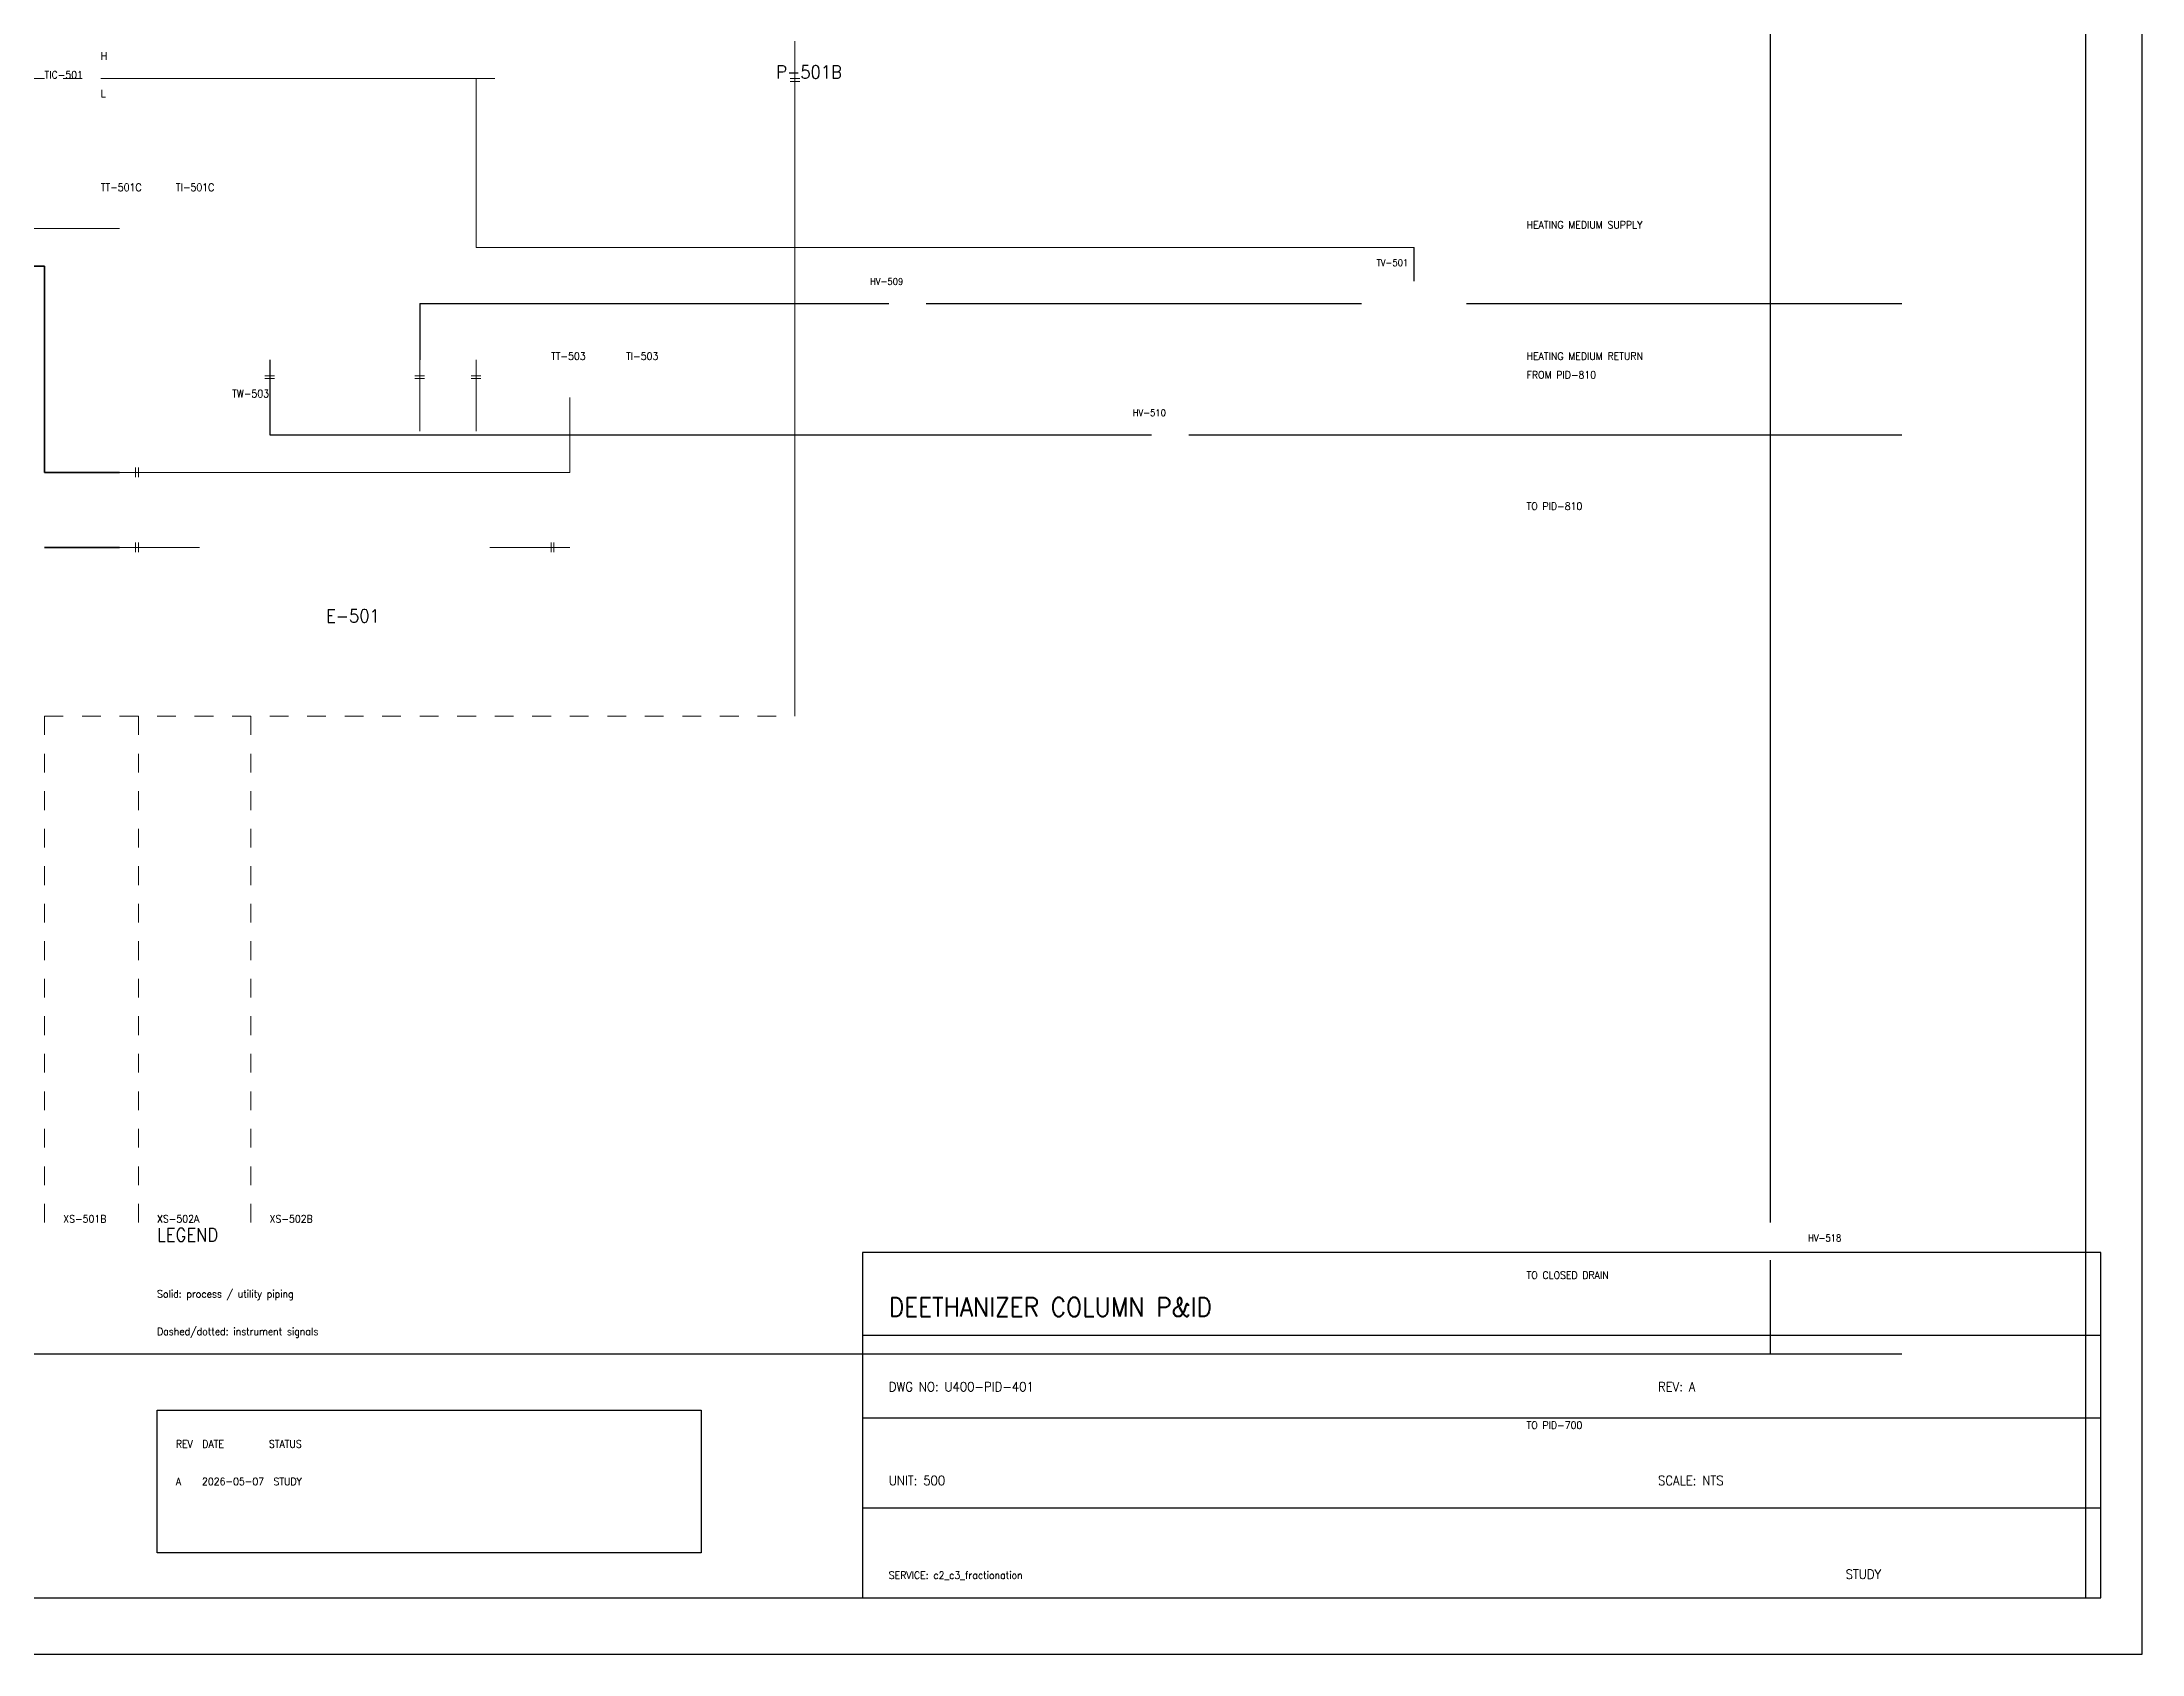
# Model space of a CAD drawing. Header units: metres. Extents: x 10 to 1179, y 10 to 831.
# Drawn here: x 619 to 1179, y 10 to 440 of the extents above; entities that cross this region are included whole.
import ezdxf

# ---------------------------------------------------------------- set-up
doc = ezdxf.new("R2010")
doc.units = ezdxf.units.M
for name, color, linetype in [('BORDER', 7, 'CONTINUOUS'), ('DRAIN', 8, 'CONTINUOUS'), ('IMPULSE_LINE', 8, 'CONTINUOUS'), ('INSTRUMENT', 7, 'CONTINUOUS'), ('NOZZLES', 7, 'CONTINUOUS'), ('PROCESS', 7, 'CONTINUOUS'), ('SIGNAL_ELECTRIC', 8, 'CONTINUOUS'), ('SIGNAL_PNEUMATIC', 8, 'CONTINUOUS'), ('TABLE', 8, 'CONTINUOUS'), ('TEXT', 7, 'CONTINUOUS'), ('UTILITY', 8, 'CONTINUOUS')]:
    doc.layers.add(name, color=color, linetype=linetype)
doc.styles.get("Standard").update_dxf_attribs({"font": 'STANDARD'})

msp = doc.modelspace()

# ---------------------------------------------------------------- linework, layer by layer
at = {"layer": 'BORDER'}
for p, q in [((838, 95), (1168, 95)), ((838, 73), (1168, 73)), ((838, 49), (1168, 49))]:
    msp.add_line(p, q, dxfattribs=at)
for points in [[(10, 10), (1179, 10), (1179, 831), (10, 831), (10, 10)], [(25, 25), (1164, 25), (1164, 816), (25, 816), (25, 25)], [(838, 25), (1168, 25), (1168, 117), (838, 117), (838, 25)]]:
    msp.add_lwpolyline(points, dxfattribs=at)
at = {"layer": 'DRAIN', "lineweight": 25}
for points in [[(1080, 125), (1080, 560)], [(1080, 90), (1080, 115)], [(530, 90), (720, 90)], [(720, 90), (1115, 90)], [(1080, 90), (1115, 90)]]:
    msp.add_lwpolyline(points, dxfattribs=at)
at = {"layer": 'IMPULSE_LINE', "lineweight": 18}
for p, q in [((585, 390), (640, 390)), ((640, 390), (640, 390)), ((760, 325), (760, 345)), ((640, 325), (655, 325)), ((655, 325), (760, 325))]:
    msp.add_line(p, q, dxfattribs=at)
at = {"layer": 'INSTRUMENT'}
msp.add_line((985, 376), (985, 385), dxfattribs=at)
at = {"layer": 'NOZZLES', "lineweight": 13}
for p, q in [((820, 439.5), (820, 425)), ((818.7, 430), (821.3, 430)), ((818.7, 429.25), (821.3, 429.25)), ((680, 336), (680, 355)), ((720, 336), (720, 355)), ((735, 336), (735, 355)), ((681.3, 350.75), (678.7, 350.75)), ((681.3, 350), (678.7, 350)), ((721.3, 350.75), (718.7, 350.75)), ((721.3, 350), (718.7, 350)), ((736.3, 350.75), (733.7, 350.75)), ((736.3, 350), (733.7, 350)), ((661.3, 325), (640, 325)), ((644.25, 326.3), (644.25, 323.7)), ((645, 326.3), (645, 323.7)), ((661.3, 305), (640, 305)), ((644.25, 306.3), (644.25, 303.7)), ((645, 306.3), (645, 303.7)), ((738.7, 305), (760, 305)), ((755, 303.7), (755, 306.3)), ((755.75, 303.7), (755.75, 306.3))]:
    msp.add_line(p, q, dxfattribs=at)
at = {"layer": 'PROCESS', "lineweight": 35}
for points in [[(600, 380), (620, 380)], [(620, 325), (620, 380)], [(640, 325), (620, 325)], [(620, 305), (640, 305)]]:
    msp.add_lwpolyline(points, dxfattribs=at)
at = {"layer": 'SIGNAL_ELECTRIC', "lineweight": 18}
for p, q in [((820, 440), (820, 435)), ((820, 435), (820, 430)), ((615, 430), (620, 430)), ((625, 430), (630, 430)), ((635, 430), (640, 430)), ((645, 430), (650, 430)), ((655, 430), (660, 430)), ((665, 430), (670, 430)), ((675, 430), (680, 430)), ((685, 430), (690, 430)), ((695, 430), (700, 430)), ((705, 430), (710, 430)), ((715, 430), (720, 430)), ((725, 430), (730, 430)), ((735, 430), (740, 430)), ((820, 430), (820, 425)), ((820, 425), (820, 420)), ((820, 420), (820, 415)), ((820, 415), (820, 410)), ((820, 410), (820, 405)), ((820, 405), (820, 400)), ((820, 400), (820, 395)), ((820, 395), (820, 390)), ((820, 390), (820, 385)), ((820, 385), (820, 380)), ((820, 380), (820, 375)), ((820, 375), (820, 370)), ((820, 370), (820, 365)), ((820, 365), (820, 360)), ((820, 360), (820, 355)), ((820, 355), (820, 350)), ((820, 350), (820, 345)), ((820, 345), (820, 340)), ((820, 340), (820, 335)), ((820, 335), (820, 330)), ((820, 330), (820, 325)), ((820, 325), (820, 320)), ((820, 320), (820, 315)), ((820, 315), (820, 310)), ((820, 310), (820, 305)), ((820, 305), (820, 300)), ((820, 300), (820, 295)), ((820, 295), (820, 290)), ((820, 290), (820, 285)), ((820, 285), (820, 280)), ((820, 280), (820, 275)), ((820, 275), (820, 270)), ((820, 270), (820, 265)), ((820, 265), (820, 260)), ((620, 260), (620, 255)), ((620, 260), (625, 260)), ((630, 260), (635, 260)), ((640, 260), (645, 260)), ((645, 260), (645, 255)), ((650, 260), (655, 260)), ((660, 260), (665, 260)), ((670, 260), (675, 260)), ((675, 260), (675, 255)), ((680, 260), (685, 260)), ((690, 260), (695, 260)), ((700, 260), (705, 260)), ((710, 260), (715, 260)), ((720, 260), (725, 260)), ((730, 260), (735, 260)), ((740, 260), (745, 260)), ((750, 260), (755, 260)), ((760, 260), (765, 260)), ((770, 260), (775, 260)), ((780, 260), (785, 260)), ((790, 260), (795, 260)), ((800, 260), (805, 260)), ((810, 260), (815, 260)), ((620, 250), (620, 245)), ((645, 250), (645, 245)), ((675, 250), (675, 245)), ((620, 240), (620, 235)), ((645, 240), (645, 235)), ((675, 240), (675, 235)), ((620, 230), (620, 225)), ((645, 230), (645, 225)), ((675, 230), (675, 225)), ((620, 220), (620, 215)), ((645, 220), (645, 215)), ((675, 220), (675, 215)), ((620, 210), (620, 205)), ((645, 210), (645, 205)), ((675, 210), (675, 205)), ((620, 200), (620, 195)), ((645, 200), (645, 195)), ((675, 200), (675, 195)), ((620, 190), (620, 185)), ((645, 190), (645, 185)), ((675, 190), (675, 185)), ((620, 180), (620, 175)), ((645, 180), (645, 175)), ((675, 180), (675, 175)), ((620, 170), (620, 165)), ((645, 170), (645, 165)), ((675, 170), (675, 165)), ((620, 160), (620, 155)), ((645, 160), (645, 155)), ((675, 160), (675, 155)), ((620, 150), (620, 145)), ((645, 150), (645, 145)), ((675, 150), (675, 145)), ((620, 140), (620, 135)), ((645, 140), (645, 135)), ((675, 140), (675, 135)), ((620, 130), (620, 125)), ((645, 130), (645, 125)), ((675, 130), (675, 125))]:
    msp.add_line(p, q, dxfattribs=at)
at = {"layer": 'SIGNAL_PNEUMATIC', "lineweight": 18}
for p, q in [((635, 430), (735, 430)), ((650, 430), (655, 430)), ((680, 430), (685, 430)), ((705, 430), (710, 430)), ((735, 385), (735, 430)), ((735, 400), (735, 405)), ((735, 385), (985, 385)), ((750, 385), (755, 385)), ((780, 385), (785, 385)), ((805, 385), (810, 385)), ((835, 385), (840, 385)), ((890, 385), (895, 385)), ((920, 385), (925, 385)), ((945, 385), (950, 385)), ((975, 385), (980, 385))]:
    msp.add_line(p, q, dxfattribs=at)
at = {"layer": 'TABLE'}
msp.add_lwpolyline([(650, 75), (795, 75), (795, 37), (650, 37), (650, 75)], dxfattribs=at)
at = {"layer": 'UTILITY', "lineweight": 25}
for points in [[(720, 370), (845, 370)], [(720, 370), (720, 355)], [(855, 370), (971, 370)], [(999, 370), (1115, 370)], [(680, 355), (680, 335)], [(680, 335), (720, 335)], [(720, 335), (915, 335)], [(925, 335), (1115, 335)]]:
    msp.add_lwpolyline(points, dxfattribs=at)

# ---------------------------------------------------------------- texts
at = {"layer": 'TEXT'}
for s, height, p in [('H', 2, (635, 435)), ('TIC-501', 2, (620, 430)), ('P-501B', 3.5, (815, 430)), ('L', 2, (635, 425)), ('TT-501C', 2, (635, 400)), ('TI-501C', 2, (655, 400)), ('HEATING MEDIUM SUPPLY', 2, (1015, 390)), ('TV-501', 1.8, (975, 380)), ('HV-509', 1.8, (840, 375)), ('TT-503', 2, (755, 355)), ('TI-503', 2, (775, 355)), ('HEATING MEDIUM RETURN', 2, (1015, 355)), ('FROM PID-810', 2, (1015, 350)), ('TW-503', 2, (670, 345)), ('HV-510', 1.8, (910, 340)), ('TO PID-810', 2, (1015, 315)), ('E-501', 3.5, (695, 285)), ('XS-501B', 2, (625, 125)), ('XS-502A', 2, (650, 125)), ('LEGEND', 3.5, (650, 120)), ('XS-502B', 2, (680, 125)), ('HV-518', 1.8, (1090, 120)), ('TO CLOSED DRAIN', 2, (1015, 110)), ('Solid: process / utility piping', 2, (650, 105)), ('DEETHANIZER COLUMN P&ID', 5, (845, 100)), ('Dashed/dotted: instrument signals', 2, (650, 95)), ('DWG NO: U400-PID-401', 2.5, (845, 80)), ('REV: A', 2.5, (1050, 80)), ('TO PID-700', 2, (1015, 70)), ('REV  DATE        STATUS', 2, (655, 65)), ('A    2026-05-07  STUDY', 2, (655, 55)), ('UNIT: 500', 2.5, (845, 55)), ('SCALE: NTS', 2.5, (1050, 55)), ('SERVICE: c2_c3_fractionation', 2, (845, 30)), ('STUDY', 2.5, (1100, 30))]:
    msp.add_text(s, height=height, dxfattribs=at).set_placement(p)

doc.saveas('drawing.dxf')
